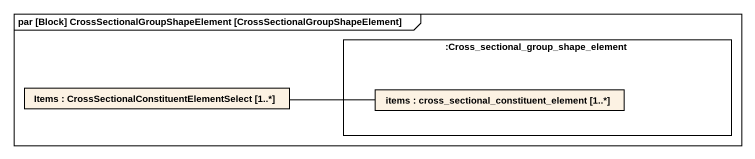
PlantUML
@startuml
mainframe par [Block] CrossSectionalGroupShapeElement [CrossSectionalGroupShapeElement]
rectangle ":Cross_sectional_group_shape_element" as Cross_sectional_group_shape {
  rectangle "items : cross_sectional_constituent_element [1..*]" as items
}
rectangle "Items : CrossSectionalConstituentElementSelect [1..*]" as Items
Items -right- items
@enduml
